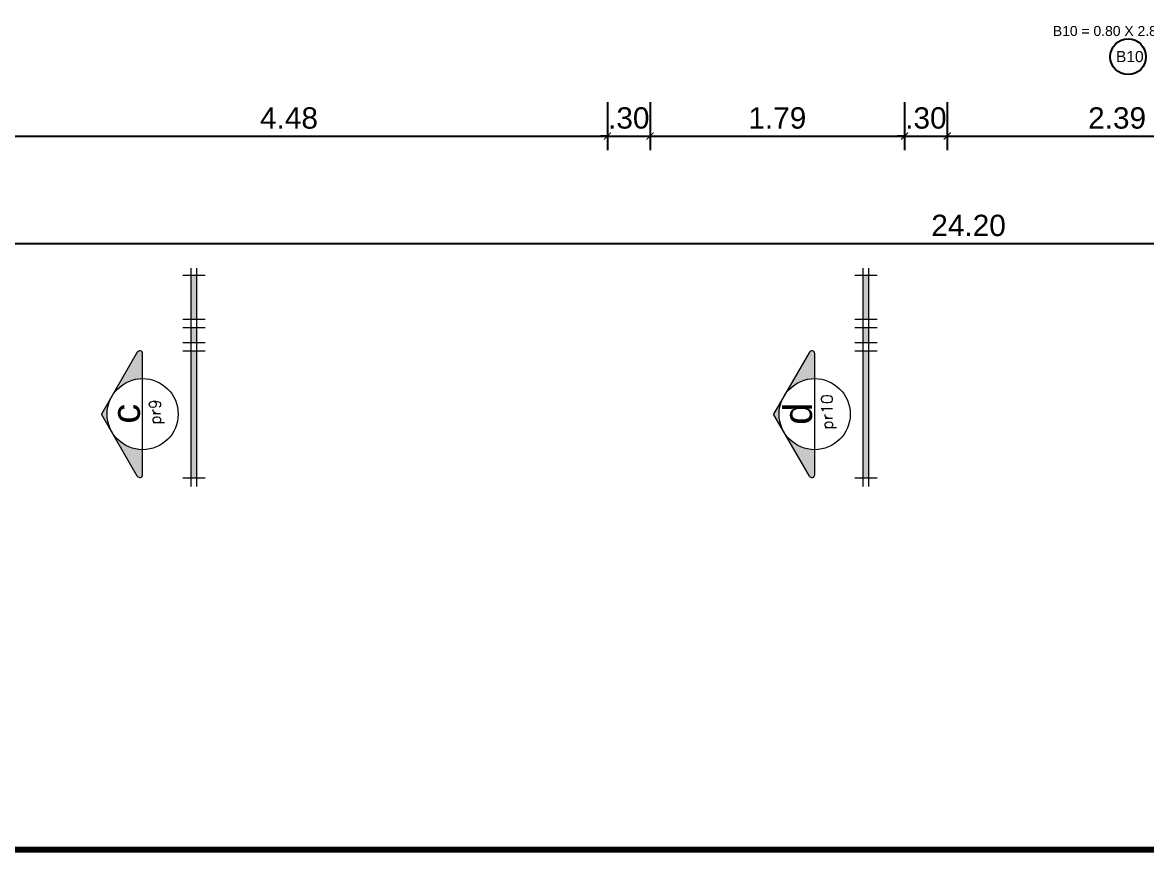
# Model space of a CAD drawing. Header units: metres. Extents: x -15851 to -15710, y 6781 to 6850.
# Drawn here: x -15811.72 to -15803.81, y 6781.3 to 6787.12 of the extents above; entities that cross this region are included whole.
import ezdxf
from ezdxf import colors
from ezdxf.entities.mleader import LeaderData, LeaderLine
from ezdxf.enums import TextEntityAlignment as Align
from ezdxf.math import Vec2, Vec3

# ---------------------------------------------------------------- set-up
doc = ezdxf.new("R2010")
doc.units = ezdxf.units.M
for name, color, linetype, lineweight in [('cota', 18, 'Continuous', 9), ('linha', 1, 'Continuous', 9), ('linha2', 2, 'Continuous', 20), ('parede', 8, 'Continuous', 80)]:
    doc.layers.add(name, color=color, linetype=linetype, lineweight=lineweight)
doc.layers.add('Texto Esquadrias', color=7, linetype='Continuous')
doc.styles.add('AMBI', font='arial.ttf')
doc.styles.add('arial', font='arial.ttf')
doc.styles.add('romans', font='romans.shx')
doc.dimstyles.new('1-50', dxfattribs={"dimtxt": 0.15, "dimasz": 0.05, "dimexe": 0.1, "dimexo": 0.15, "dimgap": 0.05, "dimtad": 1, "dimzin": 4, "dimdsep": 46, "dimtxsty": 'arial', "dimblk": 'ARCHTICK', "dimcen": 0, "dimdle": 0.08, "dimclrd": 256, "dimclre": 256, "dimclrt": 256, "dimadec": 1, "dimazin": 0, "dimtfac": 1, "dimtix": 1, "dimtmove": 0, "dimatfit": 0, "dimldrblk": 'ARCHTICK', "dimfxl": 1, "dimtolj": 1, "dimarcsym": 0})

# ---------------------------------------------------------------- blocks, each defined once
blk = doc.blocks.new('_ArchTick')
at = {"color": 0, "linetype": 'ByBlock', "const_width": 0.15}
blk.add_lwpolyline([(-0.5, -0.5), (0.5, 0.5)], dxfattribs=at)
blk = doc.blocks.new('*D73')
at = {"layer": 'cota', "lineweight": -2, "transparency": 16777216}
for p, q in [((-15812.0866, 6786.5577), (-15812.0866, 6786.218)), ((-15807.6066, 6786.5577), (-15807.6066, 6786.218)), ((-15812.1666, 6786.318), (-15807.5266, 6786.318))]:
    blk.add_line(p, q, dxfattribs=at)
at = {"layer": 'Defpoints', "color": 0, "transparency": 16777216}
for p in [(-15812.0866, 6786.7077), (-15807.6066, 6786.7077), (-15807.6066, 6786.318)]:
    blk.add_point(p, dxfattribs=at)
at = {"layer": 'cota', "lineweight": -2, "transparency": 16777216, "xscale": 0.05, "yscale": 0.05, "zscale": 0.05, "rotation": 180}
blk.add_blockref('_ArchTick', (-15812.0866, 6786.318), dxfattribs=at)
at = {"layer": 'cota', "lineweight": -2, "transparency": 16777216, "xscale": 0.05, "yscale": 0.05, "zscale": 0.05}
blk.add_blockref('_ArchTick', (-15807.6066, 6786.318), dxfattribs=at)
at = {"layer": 'cota', "transparency": 16777216, "insert": (-15809.8466, 6786.4446), "char_height": 0.15, "attachment_point": 5, "style": 'arial'}
blk.add_mtext('\\A1;4.48', dxfattribs=at)
blk = doc.blocks.new('*D74')
at = {"layer": 'cota', "lineweight": -2, "transparency": 16777216}
for p, q in [((-15807.6066, 6786.5577), (-15807.6066, 6786.218)), ((-15807.3066, 6786.5577), (-15807.3066, 6786.218)), ((-15807.6066, 6786.318), (-15807.6566, 6786.318)), ((-15807.6066, 6786.318), (-15807.3066, 6786.318)), ((-15807.3066, 6786.318), (-15807.2566, 6786.318))]:
    blk.add_line(p, q, dxfattribs=at)
at = {"layer": 'Defpoints', "color": 0, "transparency": 16777216}
for p in [(-15807.6066, 6786.7077), (-15807.3066, 6786.7077), (-15807.3066, 6786.318)]:
    blk.add_point(p, dxfattribs=at)
at = {"layer": 'cota', "lineweight": -2, "transparency": 16777216, "xscale": 0.05, "yscale": 0.05, "zscale": 0.05}
blk.add_blockref('_ArchTick', (-15807.6066, 6786.318), dxfattribs=at)
at = {"layer": 'cota', "lineweight": -2, "transparency": 16777216, "xscale": 0.05, "yscale": 0.05, "zscale": 0.05, "rotation": 180}
blk.add_blockref('_ArchTick', (-15807.3066, 6786.318), dxfattribs=at)
at = {"layer": 'cota', "transparency": 16777216, "insert": (-15807.4566, 6786.4447), "char_height": 0.15, "attachment_point": 5, "style": 'arial'}
blk.add_mtext('\\A1;.30', dxfattribs=at)
blk = doc.blocks.new('*D75')
at = {"layer": 'cota', "lineweight": -2, "transparency": 16777216}
for p, q in [((-15807.3066, 6786.5577), (-15807.3066, 6786.218)), ((-15805.5166, 6786.5577), (-15805.5166, 6786.218)), ((-15807.3866, 6786.318), (-15805.4366, 6786.318))]:
    blk.add_line(p, q, dxfattribs=at)
at = {"layer": 'Defpoints', "color": 0, "transparency": 16777216}
for p in [(-15807.3066, 6786.7077), (-15805.5166, 6786.7077), (-15805.5166, 6786.318)]:
    blk.add_point(p, dxfattribs=at)
at = {"layer": 'cota', "lineweight": -2, "transparency": 16777216, "xscale": 0.05, "yscale": 0.05, "zscale": 0.05, "rotation": 180}
blk.add_blockref('_ArchTick', (-15807.3066, 6786.318), dxfattribs=at)
at = {"layer": 'cota', "lineweight": -2, "transparency": 16777216, "xscale": 0.05, "yscale": 0.05, "zscale": 0.05}
blk.add_blockref('_ArchTick', (-15805.5166, 6786.318), dxfattribs=at)
at = {"layer": 'cota', "transparency": 16777216, "insert": (-15806.4116, 6786.4446), "char_height": 0.15, "attachment_point": 5, "style": 'arial'}
blk.add_mtext('\\A1;1.79', dxfattribs=at)
blk = doc.blocks.new('*D76')
at = {"layer": 'cota', "lineweight": -2, "transparency": 16777216}
for p, q in [((-15805.5166, 6786.5577), (-15805.5166, 6786.218)), ((-15805.2166, 6786.5577), (-15805.2166, 6786.218)), ((-15805.5166, 6786.318), (-15805.5666, 6786.318)), ((-15805.5166, 6786.318), (-15805.2166, 6786.318)), ((-15805.2166, 6786.318), (-15805.1666, 6786.318))]:
    blk.add_line(p, q, dxfattribs=at)
at = {"layer": 'Defpoints', "color": 0, "transparency": 16777216}
for p in [(-15805.5166, 6786.7077), (-15805.2166, 6786.7077), (-15805.2166, 6786.318)]:
    blk.add_point(p, dxfattribs=at)
at = {"layer": 'cota', "lineweight": -2, "transparency": 16777216, "xscale": 0.05, "yscale": 0.05, "zscale": 0.05}
blk.add_blockref('_ArchTick', (-15805.5166, 6786.318), dxfattribs=at)
at = {"layer": 'cota', "lineweight": -2, "transparency": 16777216, "xscale": 0.05, "yscale": 0.05, "zscale": 0.05, "rotation": 180}
blk.add_blockref('_ArchTick', (-15805.2166, 6786.318), dxfattribs=at)
at = {"layer": 'cota', "transparency": 16777216, "insert": (-15805.3666, 6786.4447), "char_height": 0.15, "attachment_point": 5, "style": 'arial'}
blk.add_mtext('\\A1;.30', dxfattribs=at)
blk = doc.blocks.new('*D77')
at = {"layer": 'cota', "lineweight": -2, "transparency": 16777216}
for p, q in [((-15805.2166, 6786.5577), (-15805.2166, 6786.218)), ((-15802.8266, 6786.5577), (-15802.8266, 6786.218)), ((-15805.2966, 6786.318), (-15802.7466, 6786.318))]:
    blk.add_line(p, q, dxfattribs=at)
at = {"layer": 'Defpoints', "color": 0, "transparency": 16777216}
for p in [(-15805.2166, 6786.7077), (-15802.8266, 6786.7077), (-15802.8266, 6786.318)]:
    blk.add_point(p, dxfattribs=at)
at = {"layer": 'cota', "lineweight": -2, "transparency": 16777216, "xscale": 0.05, "yscale": 0.05, "zscale": 0.05, "rotation": 180}
blk.add_blockref('_ArchTick', (-15805.2166, 6786.318), dxfattribs=at)
at = {"layer": 'cota', "lineweight": -2, "transparency": 16777216, "xscale": 0.05, "yscale": 0.05, "zscale": 0.05}
blk.add_blockref('_ArchTick', (-15802.8266, 6786.318), dxfattribs=at)
at = {"layer": 'cota', "transparency": 16777216, "insert": (-15804.0216, 6786.4447), "char_height": 0.15, "attachment_point": 5, "style": 'arial'}
blk.add_mtext('\\A1;2.39', dxfattribs=at)
blk = doc.blocks.new('*D83')
at = {"layer": 'cota', "lineweight": -2, "transparency": 16777216}
for p, q in [((-15817.1666, 6786.5577), (-15817.1666, 6785.4625)), ((-15792.9666, 6786.5577), (-15792.9666, 6785.4625)), ((-15817.2466, 6785.5625), (-15792.8866, 6785.5625))]:
    blk.add_line(p, q, dxfattribs=at)
at = {"layer": 'Defpoints', "color": 0, "transparency": 16777216}
for p in [(-15817.1666, 6786.7077), (-15792.9666, 6786.7077), (-15792.9666, 6785.5625)]:
    blk.add_point(p, dxfattribs=at)
at = {"layer": 'cota', "lineweight": -2, "transparency": 16777216, "xscale": 0.05, "yscale": 0.05, "zscale": 0.05, "rotation": 180}
blk.add_blockref('_ArchTick', (-15817.1666, 6785.5625), dxfattribs=at)
at = {"layer": 'cota', "lineweight": -2, "transparency": 16777216, "xscale": 0.05, "yscale": 0.05, "zscale": 0.05}
blk.add_blockref('_ArchTick', (-15792.9666, 6785.5625), dxfattribs=at)
at = {"layer": 'cota', "transparency": 16777216, "insert": (-15805.0666, 6785.6891), "char_height": 0.15, "attachment_point": 5, "style": 'arial'}
blk.add_mtext('\\A1;24.20', dxfattribs=at)

msp = doc.modelspace()

# ---------------------------------------------------------------- hatches: boundary and pattern name
at = {"layer": 'linha'}
h = msp.add_hatch(color=256, dxfattribs=at)
h.paths.add_polyline_path([(-15810.5353, 6784.8081), (-15810.5353, 6783.9144), (-15810.496, 6783.9144), (-15810.496, 6784.8081)])
h.paths.add_polyline_path([(-15810.5353, 6785.34), (-15810.5353, 6785.0311), (-15810.496, 6785.0311), (-15810.496, 6785.34)])
h = msp.add_hatch(color=256, dxfattribs=at)
h.paths.add_polyline_path([(-15805.8081, 6784.8081), (-15805.8081, 6783.9144), (-15805.7688, 6783.9144), (-15805.7688, 6784.8081)])
h.paths.add_polyline_path([(-15805.8081, 6785.34), (-15805.8081, 6785.0311), (-15805.7688, 6785.0311), (-15805.7688, 6785.34)])
for points in [[(-15810.5353, 6784.972), (-15810.5353, 6784.8672), (-15810.496, 6784.8672), (-15810.496, 6784.972)], [(-15805.8081, 6784.972), (-15805.8081, 6784.8672), (-15805.7688, 6784.8672), (-15805.7688, 6784.972)]]:
    msp.add_hatch(color=256, dxfattribs=at).paths.add_polyline_path(points)
h = msp.add_hatch(color=256, dxfattribs=at)
h.paths.add_polyline_path([(-15810.9135, 6783.9279, 0.767327), (-15810.8762, 6783.9379), (-15810.8762, 6784.1132, -0.267949), (-15811.0927, 6784.2382)])
h.paths.add_polyline_path([(-15811.0927, 6784.4882), (-15811.1648, 6784.3632), (-15811.0927, 6784.2382, -0.131652), (-15811.1262, 6784.3632, -0.131652)])
h.paths.add_polyline_path([(-15810.8762, 6784.7886, 0.767327), (-15810.9135, 6784.7986), (-15811.0927, 6784.4882, -0.267949), (-15810.8762, 6784.6132)])
h = msp.add_hatch(color=256, dxfattribs=at)
h.paths.add_polyline_path([(-15806.1863, 6783.9279, 0.767327), (-15806.149, 6783.9379), (-15806.149, 6784.1132, -0.267949), (-15806.3655, 6784.2382)])
h.paths.add_polyline_path([(-15806.3655, 6784.4882), (-15806.4376, 6784.3632), (-15806.3655, 6784.2382, -0.131652), (-15806.399, 6784.3632, -0.131652)])
h.paths.add_polyline_path([(-15806.149, 6784.7886, 0.767327), (-15806.1863, 6784.7986), (-15806.3655, 6784.4882, -0.267949), (-15806.149, 6784.6132)])

# ---------------------------------------------------------------- linework, layer by layer
for p, q in [((-15810.5944, 6785.34), (-15810.4369, 6785.34)), ((-15810.5353, 6783.8553), (-15810.5353, 6785.39)), ((-15810.496, 6783.8553), (-15810.496, 6785.39)), ((-15805.8672, 6785.34), (-15805.7097, 6785.34)), ((-15805.8081, 6783.8553), (-15805.8081, 6785.39)), ((-15805.7688, 6783.8553), (-15805.7688, 6785.39)), ((-15810.5944, 6785.0311), (-15810.4369, 6785.0311)), ((-15805.8672, 6785.0311), (-15805.7097, 6785.0311)), ((-15810.5944, 6784.972), (-15810.4369, 6784.972)), ((-15810.5944, 6784.972), (-15810.4369, 6784.972)), ((-15805.8672, 6784.972), (-15805.7097, 6784.972)), ((-15805.8672, 6784.972), (-15805.7097, 6784.972)), ((-15810.5944, 6784.8672), (-15810.4369, 6784.8672)), ((-15805.8672, 6784.8672), (-15805.7097, 6784.8672)), ((-15810.9135, 6784.7986), (-15811.1648, 6784.3632)), ((-15810.5944, 6784.8081), (-15810.4369, 6784.8081)), ((-15806.1863, 6784.7986), (-15806.4376, 6784.3632)), ((-15805.8672, 6784.8081), (-15805.7097, 6784.8081)), ((-15810.9135, 6783.9279), (-15811.1648, 6784.3632)), ((-15806.1863, 6783.9279), (-15806.4376, 6784.3632)), ((-15810.5944, 6783.9144), (-15810.4369, 6783.9144)), ((-15805.8672, 6783.9144), (-15805.7097, 6783.9144))]:
    msp.add_line(p, q, dxfattribs=at)
for centre, start, end in [((-15810.8962, 6784.7886), 0, 150), ((-15806.169, 6784.7886), 0, 150), ((-15810.8962, 6783.9379), 210, 0), ((-15806.169, 6783.9379), 210, 0)]:
    msp.add_arc(centre, 0.02, start, end, dxfattribs=at)
at = {"layer": 'linha2'}
for p, q in [((-15810.8762, 6783.9379), (-15810.8762, 6784.7886)), ((-15806.149, 6783.9379), (-15806.149, 6784.7886))]:
    msp.add_line(p, q, dxfattribs=at)
for centre in [(-15810.8762, 6784.3632), (-15806.149, 6784.3632)]:
    msp.add_circle(centre, 0.25, dxfattribs=at)
at = {"layer": 'parede', "color": 1, "linetype": 'ByBlock'}
msp.add_lwpolyline([(-15833.6227, 6781.3026), (-15777.5305, 6781.3026), (-15777.5305, 6843.6212), (-15833.6227, 6843.6212)], close=True, dxfattribs=at)
at = {"layer": 'Texto Esquadrias'}
msp.add_circle((-15803.9443, 6786.8758), 0.1254, dxfattribs=at)

# ---------------------------------------------------------------- texts
at = {"layer": 'linha2'}
for s, height, style, p in [('pr10', 0.08, 'romans', (-15806.0224, 6784.3789)), ('c', 0.2, 'arial', (-15810.8949, 6784.3662)), ('pr9', 0.08, 'romans', (-15810.7496, 6784.3789)), ('d', 0.2, 'arial', (-15806.1676, 6784.3662))]:
    msp.add_text(s, height=height, rotation=90, dxfattribs=dict(at, style=style)).set_placement(p, align=Align.CENTER)
at = {"layer": 'Texto Esquadrias', "style": 'AMBI'}
for s, insert, char_height, width, attachment_point in [('B10 = 0.80 X 2.80 / 0.19', (-15804.4733, 6787.0212), 0.07, 1.100632, 7), ('B10', (-15804.0298, 6786.9163), 0.07833, 0.193387, 1)]:
    msp.add_mtext(s, dxfattribs=dict(at, insert=insert, char_height=char_height, width=width, attachment_point=attachment_point))

# ---------------------------------------------------------------- dimensions: what is measured, and where the dimension line sits
at = {"layer": 'cota'}
for base, p1, p2, picture, middle in [((-15792.9666, 6785.5625), (-15817.1666, 6786.7077), (-15792.9666, 6786.7077), '*D83', (-15805.0666, 6785.6891)), ((-15807.6066, 6786.318), (-15812.0866, 6786.7077), (-15807.6066, 6786.7077), '*D73', (-15809.8466, 6786.4446)), ((-15807.3066, 6786.318), (-15807.6066, 6786.7077), (-15807.3066, 6786.7077), '*D74', (-15807.4566, 6786.4447)), ((-15805.5166, 6786.318), (-15807.3066, 6786.7077), (-15805.5166, 6786.7077), '*D75', (-15806.4116, 6786.4446)), ((-15805.2166, 6786.318), (-15805.5166, 6786.7077), (-15805.2166, 6786.7077), '*D76', (-15805.3666, 6786.4447)), ((-15802.8266, 6786.318), (-15805.2166, 6786.7077), (-15802.8266, 6786.7077), '*D77', (-15804.0216, 6786.4447))]:
    dim = msp.add_linear_dim(base=base, p1=p1, p2=p2, dimstyle='1-50', dxfattribs=at)
    dim.commit()
    dim.dimension.update_dxf_attribs({"geometry": picture, "text_midpoint": middle})

# ---------------------------------------------------------------- leaders
at = {"layer": 'linha'}
ml = msp.add_multileader_mtext('Standard', dxfattribs=at)
ml.set_content('plantaforma PNE - Montele\\Pmod. PL240 ou equivalente', color=2, style='romans')
ml.set_leader_properties(color=1)
ml.build(insert=Vec2(0, 0))
ml.multileader.update_dxf_attribs({"text_right_attachment_type": 6, "dogleg_length": 3, "arrow_head_size": 0.08})
ctx = ml.context
ctx.base_point, ctx.char_height, ctx.arrow_head_size, ctx.landing_gap_size, ctx.plane_origin = Vec3(-15808.9521, 6787.838), 0.1, 0.08, 0.05, Vec3(-15806.6745, 6788.7852)
ctx.right_attachment, ctx.text_align_type = 6, 2
notes = []
notes.append((ctx, [(0, (1, 1, 0), (-15806.6745, 6787.7713), (-1, 0), 0.03, [(0, [(-15806.6745, 6788.7852)], 0, [])])]))
ctx.mtext.insert, ctx.mtext.alignment, ctx.mtext.flow_direction = Vec3(-15806.7545, 6787.9047), 3, 5
for ctx, leaders in notes:
    for number, flags, end, landing, length, lines in leaders:
        leader = LeaderData()
        leader.index, (leader.has_last_leader_line, leader.has_dogleg_vector, leader.attachment_direction) = number, flags
        leader.last_leader_point, leader.dogleg_vector, leader.dogleg_length = Vec3(end), Vec3(landing), length
        for number, points, colour, breaks in lines:
            line = LeaderLine()
            line.index, line.vertices, line.color, line.breaks = number, Vec3.list(points), colors.encode_raw_color(colour), breaks
            leader.lines.append(line)
        ctx.leaders.append(leader)

doc.saveas('drawing.dxf')
